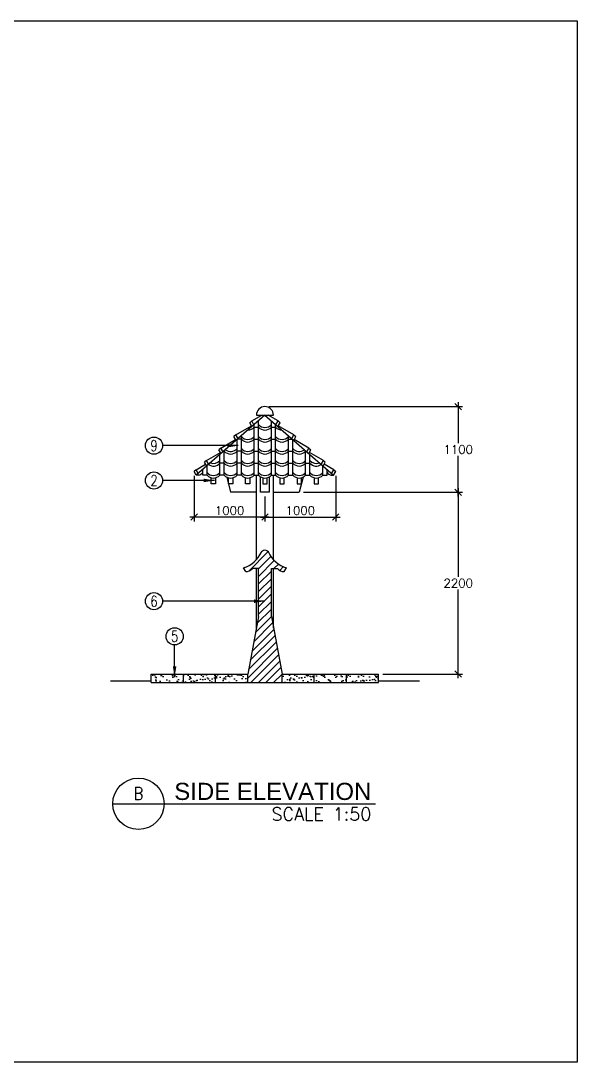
# Model space of a CAD drawing. Extents: x 0 to 17250, y 0 to 12150.
# Drawn here: x 10763 to 17250, y 0 to 12150 of the extents above; entities that cross this region are included whole.
import ezdxf
from ezdxf.enums import TextEntityAlignment as Align

# ---------------------------------------------------------------- set-up
doc = ezdxf.new("R2010")
doc.units = 0
doc.header["$LTSCALE"] = 10
doc.header["$MEASUREMENT"] = 0
doc.header["$PDMODE"] = 34
doc.header["$PDSIZE"] = -10
doc.layers.get('0').update_dxf_attribs({"linetype": 'CONTINUOUS'})
doc.layers.get('DEFPOINTS').update_dxf_attribs({"linetype": 'CONTINUOUS'})
for name, color, linetype in [('AC-DETL-01', 7, 'CONTINUOUS'), ('AC-DETL-02', 2, 'CONTINUOUS'), ('AC-DETL-03', 2, 'CONTINUOUS'), ('AC-DETL-04', 3, 'CONTINUOUS'), ('AC-VIEWS', 2, 'CONTINUOUS')]:
    doc.layers.add(name, color=color, linetype=linetype)
doc.styles.add('ARIAL', font='ARIAL.TTF')
doc.styles.add('ROMANS', font='romans')
doc.dimstyles.new('DIM-50', dxfattribs={"dimscale": 50, "dimtxt": 2, "dimasz": 1.5, "dimexe": 1, "dimexo": 1, "dimgap": 0.5, "dimtad": 1, "dimtih": 1, "dimtoh": 1, "dimdec": 0, "dimtxsty": 'ROMANS', "dimblk1": 'OBLIQUE', "dimblk2": 'OBLIQUE', "dimsah": 1, "dimcen": 2, "dimdle": 1, "dimazin": 3, "dimtfac": 0.5, "dimtdec": 4, "dimtofl": 0, "dimtmove": 0, "dimatfit": 3, "dimtolj": 1, "dimtzin": 0})
doc.dimstyles.new('LEAD-50', dxfattribs={"dimscale": 50, "dimtxt": 2, "dimasz": 2.5, "dimexe": 1, "dimexo": 1, "dimgap": 0.5, "dimtad": 1, "dimtih": 1, "dimtoh": 1, "dimdec": 0, "dimtxsty": 'ROMANS', "dimcen": 2, "dimazin": 3, "dimtfac": 0.5, "dimtdec": 4, "dimtofl": 0, "dimtmove": 0, "dimatfit": 3, "dimtolj": 1, "dimtzin": 0})
pattern_1 = [(37.5, (848.45, 2362.04), (-3.14967, 96.3412), [0, -76, 0, -85, 0, -81.25]), (7.5, (848.45, 2362.04), (88.4888, 141.1073), [0, -41, 0, -68.5, 0, -26.25]), (327.5, (786.95, 2362.04), (155.7071, 0.28295), [0, -25, 0, -90, 0, -117.5]), (317.5, (786.95, 2362.04), (150.3063, 43.8838), [0, -12.5, 0, -59, 0, -67.5])]

# ---------------------------------------------------------------- blocks, each defined once
blk = doc.blocks.new('AC-CALLOUT')
at = {"color": 0}
blk.add_line((-6, 0), (6, 0), dxfattribs=at)
blk.add_circle((0, 0), 6, dxfattribs=at)
blk = doc.blocks.new('_OBLIQUE')
at = {"color": 0, "linetype": 'BYBLOCK'}
blk.add_line((-0.5, -0.5), (0.5, 0.5), dxfattribs=at)
blk = doc.blocks.new('*D16')
at = {"color": 0, "linetype": 'BYBLOCK'}
for p, q in [((12784, 6843), (12784, 6310)), ((13609, 6599), (13609, 6310)), ((13659, 6360), (12734, 6360))]:
    blk.add_line(p, q, dxfattribs=at)
at = {"layer": 'DEFPOINTS', "color": 0, "linetype": 'BYBLOCK'}
for p in [(12784, 6893), (13609, 6649), (12784, 6360)]:
    blk.add_point(p, dxfattribs=at)
at = {"color": 0, "linetype": 'BYBLOCK', "xscale": 75, "yscale": 75, "zscale": 75, "rotation": 180}
blk.add_blockref('_OBLIQUE', (12784, 6360), dxfattribs=at)
at = {"color": 0, "linetype": 'BYBLOCK', "xscale": 75, "yscale": 75, "zscale": 75}
blk.add_blockref('_OBLIQUE', (13609, 6360), dxfattribs=at)
at = {"color": 0, "linetype": 'BYBLOCK', "insert": (13197, 6435), "char_height": 100, "attachment_point": 5, "style": 'ROMANS'}
blk.add_mtext('\\A1;1000', dxfattribs=at)
blk = doc.blocks.new('*D17')
at = {"color": 0, "linetype": 'BYBLOCK'}
for p, q in [((14435, 6843), (14435, 6310)), ((13609, 6599), (13609, 6310)), ((13559, 6360), (14485, 6360))]:
    blk.add_line(p, q, dxfattribs=at)
at = {"layer": 'DEFPOINTS', "color": 0, "linetype": 'BYBLOCK'}
for p in [(14435, 6893), (13609, 6649), (14435, 6360)]:
    blk.add_point(p, dxfattribs=at)
at = {"color": 0, "linetype": 'BYBLOCK', "xscale": 75, "yscale": 75, "zscale": 75, "rotation": 180}
blk.add_blockref('_OBLIQUE', (13609, 6360), dxfattribs=at)
at = {"color": 0, "linetype": 'BYBLOCK', "xscale": 75, "yscale": 75, "zscale": 75}
blk.add_blockref('_OBLIQUE', (14435, 6360), dxfattribs=at)
at = {"color": 0, "linetype": 'BYBLOCK', "insert": (14022, 6435), "char_height": 100, "attachment_point": 5, "style": 'ROMANS'}
blk.add_mtext('\\A1;1000', dxfattribs=at)
blk = doc.blocks.new('*D19')
at = {"color": 0, "linetype": 'BYBLOCK'}
for p, q in [((15863, 6699), (15863, 5664)), ((14059, 6649), (15913, 6649)), ((15863, 4479), (15863, 5514)), ((14984, 4529), (15913, 4529))]:
    blk.add_line(p, q, dxfattribs=at)
at = {"layer": 'DEFPOINTS', "color": 0, "linetype": 'BYBLOCK'}
for p in [(14009, 6649), (14934, 4529), (15863, 4529)]:
    blk.add_point(p, dxfattribs=at)
at = {"color": 0, "linetype": 'BYBLOCK', "xscale": 75, "yscale": 75, "zscale": 75}
for p, rotation in [((15863, 6649), 90), ((15863, 4529), 270)]:
    blk.add_blockref('_OBLIQUE', p, dxfattribs=dict(at, rotation=rotation))
at = {"color": 0, "linetype": 'BYBLOCK', "insert": (15863, 5589), "char_height": 100, "attachment_point": 5, "style": 'ROMANS'}
blk.add_mtext('\\A1;2200', dxfattribs=at)
blk = doc.blocks.new('*D18')
at = {"color": 0, "linetype": 'BYBLOCK'}
for p, q in [((15863, 7699), (15863, 7224)), ((13659, 7649), (15913, 7649)), ((15863, 6599), (15863, 7074)), ((14059, 6649), (15913, 6649))]:
    blk.add_line(p, q, dxfattribs=at)
at = {"layer": 'DEFPOINTS', "color": 0, "linetype": 'BYBLOCK'}
for p in [(13609, 7649), (14009, 6649), (15863, 6649)]:
    blk.add_point(p, dxfattribs=at)
at = {"color": 0, "linetype": 'BYBLOCK', "xscale": 75, "yscale": 75, "zscale": 75}
for p, rotation in [((15863, 7649), 90), ((15863, 6649), 270)]:
    blk.add_blockref('_OBLIQUE', p, dxfattribs=dict(at, rotation=rotation))
at = {"color": 0, "linetype": 'BYBLOCK', "insert": (15863, 7149), "char_height": 100, "attachment_point": 5, "style": 'ROMANS'}
blk.add_mtext('\\A1;1100', dxfattribs=at)
blk = doc.blocks.new('AC-CNOTE')
at = {"color": 0}
blk.add_circle((0, 0), 2, dxfattribs=at)

msp = doc.modelspace()

# ---------------------------------------------------------------- hatches: boundary and pattern name
at = {"layer": 'AC-DETL-02'}
h = msp.add_hatch(dxfattribs=at)
h.set_pattern_fill('ANSI31', color=256, scale=500, style=0)
h.paths.add_polyline_path([(13684.3, 5758.7), (13756.1, 5758.7, 0.2223793), (13833.9, 5724.9), (13859.3, 5769.1, -0.2199163), (13651.2, 5951.2, 0.5399017), (13567.5, 5951.2, -0.2199163), (13359.3, 5769.1), (13384.8, 5724.9, 0.2223793), (13462.6, 5758.7), (13534.3, 5758.7), (13534.3, 5198.8), (13409.3, 4528.8), (13409.3, 4428.8), (13809.3, 4428.8), (13809.3, 4528.8), (13684.3, 5198.8)])
h = msp.add_hatch(dxfattribs=at)
h.set_pattern_fill('AR-SAND', color=256, scale=50, style=0)
h.set_pattern_definition(pattern_1)
h.paths.add_polyline_path([(12659.3, 4428.8), (12659.3, 4528.8), (12284.3, 4528.8), (12284.3, 4428.8)])
h.paths.add_polyline_path([(12659.3, 4528.8), (12659.3, 4428.8), (13034.3, 4428.8), (13034.3, 4528.8)])
h.paths.add_polyline_path([(13034.3, 4528.8), (13034.3, 4428.8), (13409.3, 4428.8), (13409.3, 4528.8)])
h = msp.add_hatch(dxfattribs=at)
h.set_pattern_fill('AR-SAND', color=256, scale=50, style=0)
h.set_pattern_definition(pattern_1)
h.paths.add_polyline_path([(14184.3, 4428.8), (14184.3, 4528.8), (13809.3, 4528.8), (13809.3, 4428.8)])
h.paths.add_polyline_path([(14559.3, 4428.8), (14559.3, 4528.8), (14184.3, 4528.8), (14184.3, 4428.8)])
h.paths.add_polyline_path([(14559.3, 4528.8), (14559.3, 4428.8), (14934.3, 4428.8), (14934.3, 4528.8)])

# ---------------------------------------------------------------- linework, layer by layer
at = {"layer": 'AC-DETL-01'}
for p, q in [((13509.3, 7548.8), (13709.3, 7548.8)), ((13509.3, 5862.5), (13509.3, 6848.8)), ((13709.3, 5862.5), (13709.3, 6848.8)), ((13509.3, 6648.8), (13209.3, 6648.8)), ((13709.3, 6648.8), (14009.3, 6648.8)), ((13384.8, 5724.9), (13359.3, 5769.1)), ((13534.3, 5758.7), (13462.6, 5758.7)), ((13509.3, 5064.8), (13509.3, 5758.7)), ((13534.3, 5198.8), (13534.3, 5758.7)), ((13684.3, 5198.8), (13684.3, 5758.7)), ((13684.3, 5758.7), (13756.1, 5758.7)), ((13709.3, 5064.8), (13709.3, 5758.7)), ((13833.9, 5724.9), (13859.3, 5769.1)), ((13534.3, 5198.8), (13409.3, 4528.8)), ((13684.3, 5198.8), (13809.3, 4528.8)), ((12284.3, 4528.8), (13409.3, 4528.8)), ((12284.3, 4428.8), (12284.3, 4528.8)), ((12659.3, 4428.8), (12659.3, 4528.8)), ((13034.3, 4428.8), (13034.3, 4528.8)), ((13409.3, 4428.8), (13409.3, 4528.8)), ((13809.3, 4428.8), (13809.3, 4528.8)), ((13809.3, 4528.8), (14934.3, 4528.8)), ((14184.3, 4428.8), (14184.3, 4528.8)), ((14559.3, 4428.8), (14559.3, 4528.8)), ((14934.3, 4428.8), (14934.3, 4528.8))]:
    msp.add_line(p, q, dxfattribs=at)
at = {"layer": 'AC-DETL-01', "color": 6}
for p, q in [((11807.5, 4448.8), (12284.3, 4448.8)), ((12284.3, 4428.8), (14934.3, 4428.8)), ((14934.3, 4448.8), (15411.2, 4448.8))]:
    msp.add_line(p, q, dxfattribs=at)
at = {"layer": 'AC-DETL-01', "flags": 128}
for points in [[(13165.2, 6825.2), (13209.3, 6648.8)], [(13659.3, 6828.3), (13659.3, 6648.8), (13559.3, 6648.8), (13559.3, 6828.3)], [(14053.4, 6825.2), (14009.3, 6648.8)]]:
    msp.add_lwpolyline(points, dxfattribs=at)
at = {"layer": 'AC-DETL-01'}
for centre, radius, start, end in [((13609.3, 7548.8), 100, 0, 180), ((13609.3, 5923.8), 50, 17.18561, 162.81439), ((13266.4, 6085.4), 329.7, 286.37634, 335.98772), ((13952.3, 6085.4), 329.7, 204.01228, 253.62366), ((13387.6, 5824.9), 100, 268.44085, 318.59038), ((13831.1, 5824.9), 100, 221.40962, 271.55915)]:
    msp.add_arc(centre, radius, start, end, dxfattribs=at)
at = {"layer": 'AC-DETL-02'}
for p, q in [((13609.3, 7548.8), (12809.3, 6848.8)), ((13455.9, 7481), (13573.4, 7548.8)), ((13609.3, 7548.8), (14409.3, 6848.8)), ((13762.7, 7481), (13645.3, 7548.8)), ((13271, 7319.2), (13453.8, 7424.7)), ((13455.9, 7481), (13432.9, 7460.9)), ((13458.4, 7416.7), (13432.9, 7460.9)), ((13481.4, 7436.9), (13455.9, 7481)), ((13484.3, 6848.8), (13484.3, 7439.4)), ((13534.3, 6848.8), (13534.3, 7483.2)), ((13684.3, 6848.8), (13684.3, 7483.2)), ((13734.3, 6848.8), (13734.3, 7439.4)), ((13737.3, 7436.9), (13762.7, 7481)), ((13760.3, 7416.7), (13785.8, 7460.9)), ((13762.7, 7481), (13785.8, 7460.9)), ((13947.7, 7319.2), (13764.9, 7424.7)), ((13271, 7319.2), (13248, 7299)), ((13273.5, 7254.9), (13248, 7299)), ((13296.5, 7275), (13271, 7319.2)), ((13334.3, 6848.8), (13334.3, 7308.2)), ((13484.3, 7408.8), (13534.3, 7408.8)), ((13684.3, 7408.8), (13734.3, 7408.8)), ((13884.3, 6848.8), (13884.3, 7308.2)), ((13922.2, 7275), (13947.7, 7319.2)), ((13945.2, 7254.9), (13970.7, 7299)), ((13947.7, 7319.2), (13970.7, 7299)), ((13095.6, 7165.7), (13267.6, 7265)), ((13284.3, 6848.8), (13284.3, 7264.4)), ((13334.3, 7268.8), (13289.3, 7268.8)), ((13484.3, 7268.8), (13534.3, 7268.8)), ((13684.3, 7268.8), (13734.3, 7268.8)), ((13884.3, 7268.8), (13929.3, 7268.8)), ((13934.3, 6848.8), (13934.3, 7264.4)), ((14123.1, 7165.7), (13951.1, 7265)), ((12928.2, 7019.2), (13091.2, 7113.3)), ((13095.6, 7165.7), (13072.6, 7145.5)), ((13098, 7101.4), (13072.6, 7145.5)), ((13084.3, 6848.8), (13084.3, 7089.4)), ((13121.1, 7121.5), (13095.6, 7165.7)), ((13134.3, 6848.8), (13134.3, 7133.2)), ((13334.3, 7128.8), (13284.3, 7128.8)), ((13484.3, 7128.8), (13534.3, 7128.8)), ((13684.3, 7128.8), (13734.3, 7128.8)), ((13884.3, 7128.8), (13934.3, 7128.8)), ((14084.3, 6848.8), (14084.3, 7133.2)), ((14084.3, 7128.8), (14089.3, 7128.8)), ((14097.6, 7121.5), (14123.1, 7165.7)), ((14120.7, 7101.4), (14146.1, 7145.5)), ((14123.1, 7165.7), (14146.1, 7145.5)), ((14290.5, 7019.2), (14127.5, 7113.3)), ((14134.3, 6848.8), (14134.3, 7089.4)), ((12806.9, 6913.1), (12917.9, 6977.2)), ((12928.2, 7019.2), (12905.2, 6999.1)), ((12930.7, 6955), (12905.2, 6999.1)), ((12953.7, 6975.1), (12928.2, 7019.2)), ((12934.3, 6848.8), (12934.3, 6958.2)), ((13134.3, 6988.8), (13084.3, 6988.8)), ((13334.3, 6988.8), (13284.3, 6988.8)), ((13484.3, 6988.8), (13534.3, 6988.8)), ((13684.3, 6988.8), (13734.3, 6988.8)), ((13884.3, 6988.8), (13934.3, 6988.8)), ((14084.3, 6988.8), (14134.3, 6988.8)), ((14265, 6975.1), (14290.5, 7019.2)), ((14284.3, 6848.8), (14284.3, 6958.2)), ((14288, 6955), (14313.5, 6999.1)), ((14290.5, 7019.2), (14313.5, 6999.1)), ((14411.8, 6913.1), (14300.8, 6977.2)), ((12806.9, 6913.1), (12783.9, 6892.9)), ((12809.3, 6848.8), (12783.9, 6892.9)), ((12832.4, 6868.9), (12806.9, 6913.1)), ((12836.9, 6848.8), (12809.3, 6848.8)), ((12884.3, 6848.8), (12884.3, 6914.4)), ((12934.3, 6848.8), (12884.3, 6848.8)), ((13134.3, 6848.8), (13084.3, 6848.8)), ((13334.3, 6848.8), (13284.3, 6848.8)), ((13484.3, 6848.8), (13534.3, 6848.8)), ((13684.3, 6848.8), (13734.3, 6848.8)), ((13884.3, 6848.8), (13934.3, 6848.8)), ((14084.3, 6848.8), (14134.3, 6848.8)), ((14284.3, 6848.8), (14334.3, 6848.8)), ((14334.3, 6848.8), (14334.3, 6914.4)), ((14381.8, 6848.8), (14409.3, 6848.8)), ((14386.3, 6868.9), (14411.8, 6913.1)), ((14409.3, 6848.8), (14434.8, 6892.9)), ((14411.8, 6913.1), (14434.8, 6892.9))]:
    msp.add_line(p, q, dxfattribs=at)
at = {"layer": 'AC-DETL-02', "flags": 128}
for points in [[(13034.3, 6818.1), (13034.3, 6748.8), (12984.3, 6748.8), (12984.3, 6818.1)], [(13234.3, 6818.1), (13234.3, 6748.8), (13184.3, 6748.8), (13184.3, 6818.1)], [(13434.3, 6818.1), (13434.3, 6748.8), (13384.3, 6748.8), (13384.3, 6818.1)], [(13584.3, 6818.1), (13584.3, 6748.8), (13634.3, 6748.8), (13634.3, 6818.1)], [(13784.3, 6818.1), (13784.3, 6748.8), (13834.3, 6748.8), (13834.3, 6818.1)], [(13984.3, 6818.1), (13984.3, 6748.8), (14034.3, 6748.8), (14034.3, 6818.1)], [(14184.3, 6818.1), (14184.3, 6748.8), (14234.3, 6748.8), (14234.3, 6818.1)]]:
    msp.add_lwpolyline(points, dxfattribs=at)
at = {"layer": 'AC-DETL-02'}
for centre, start, end in [((13609.3, 7504.9), 221.40962, 318.59038), ((13809.3, 7504.9), 221.40962, 238.0779), ((13409.3, 7364.9), 221.40962, 318.59038), ((13409.3, 7474.9), 270.75466, 318.59038), ((13609.3, 7474.9), 221.40962, 318.59038), ((13609.3, 7364.9), 221.40962, 318.59038), ((13809.3, 7474.9), 221.40962, 269.24534), ((13809.3, 7364.9), 221.40962, 318.59038), ((13409.3, 7334.9), 221.40962, 318.59038), ((13609.3, 7334.9), 221.40962, 318.59038), ((13809.3, 7334.9), 221.40962, 318.59038), ((13209.3, 7194.9), 221.40962, 318.59038), ((13209.3, 7224.9), 232.53301, 318.59038), ((13409.3, 7224.9), 221.40962, 318.59038), ((13409.3, 7194.9), 221.40962, 318.59038), ((13609.3, 7224.9), 221.40962, 318.59038), ((13609.3, 7194.9), 221.40962, 318.59038), ((13809.3, 7224.9), 221.40962, 318.59038), ((13809.3, 7194.9), 221.40962, 318.59038), ((14009.3, 7224.9), 221.40962, 307.46699), ((14009.3, 7194.9), 221.40962, 318.59038), ((13009.3, 7054.9), 234.74105, 318.59038), ((13009.3, 7084.9), 248.58296, 318.59038), ((13209.3, 7084.9), 221.40962, 318.59038), ((13209.3, 7054.9), 221.40962, 318.59038), ((13409.3, 7084.9), 221.40962, 318.59038), ((13409.3, 7054.9), 221.40962, 318.59038), ((13609.3, 7084.9), 221.40962, 318.59038), ((13609.3, 7054.9), 221.40962, 318.59038), ((13809.3, 7084.9), 221.40962, 318.59038), ((13809.3, 7054.9), 221.40962, 318.59038), ((14009.3, 7084.9), 221.40962, 318.59038), ((14009.3, 7054.9), 221.40962, 318.59038), ((14209.3, 7084.9), 221.40962, 291.41704), ((14209.3, 7054.9), 221.40962, 305.25895), ((12809.3, 6944.9), 285.96335, 318.59038), ((13009.3, 6944.9), 221.40962, 318.59038), ((13009.3, 6914.9), 221.40962, 318.59038), ((13209.3, 6944.9), 221.40962, 318.59038), ((13209.3, 6914.9), 221.40962, 318.59038), ((13409.3, 6944.9), 221.40962, 318.59038), ((13409.3, 6914.9), 221.40962, 318.59038), ((13609.3, 6944.9), 221.40962, 318.59038), ((13609.3, 6914.9), 221.40962, 318.59038), ((13809.3, 6944.9), 221.40962, 318.59038), ((13809.3, 6914.9), 221.40962, 318.59038), ((14009.3, 6944.9), 221.40962, 318.59038), ((14009.3, 6914.9), 221.40962, 318.59038), ((14209.3, 6944.9), 221.40962, 318.59038), ((14209.3, 6914.9), 221.40962, 318.59038), ((14409.3, 6944.9), 221.40962, 254.03665)]:
    msp.add_arc(centre, 100, start, end, dxfattribs=at)
at = {"layer": 'AC-DETL-04', "color": 6}
msp.add_line((12434.2, 3014.5), (14900, 3014.5), dxfattribs=at)
at = {"layer": 'AC-VIEWS'}
msp.add_lwpolyline([(0, 12150), (17250, 12150), (17250, 0), (0, 0)], close=True, dxfattribs=at)

# ---------------------------------------------------------------- block references
at = {"layer": 'AC-DETL-04'}
ref = msp.add_blockref('AC-CNOTE', (12315.6, 7193.3), dxfattribs=dict(at, xscale=50, yscale=50, zscale=50))
ref.add_attrib('NO', '9', dxfattribs={"layer": '0', "color": 0, "height": 125, "style": 'ROMANS', "width": 0.75}).set_placement((12315.6, 7193.3), align=Align.MIDDLE_CENTER)
ref = msp.add_blockref('AC-CNOTE', (12315.6, 6787.4), dxfattribs=dict(at, xscale=50, yscale=50, zscale=50))
ref.add_attrib('NO', '2', dxfattribs={"layer": '0', "color": 0, "height": 125, "style": 'ROMANS', "width": 0.75}).set_placement((12315.6, 6787.4), align=Align.MIDDLE_CENTER)
ref = msp.add_blockref('AC-CNOTE', (12315.6, 5378.5), dxfattribs=dict(at, xscale=50, yscale=50, zscale=50))
ref.add_attrib('NO', '6', dxfattribs={"layer": '0', "color": 0, "height": 125, "style": 'ROMANS', "width": 0.75}).set_placement((12315.6, 5378.5), align=Align.MIDDLE_CENTER)
ref = msp.add_blockref('AC-CNOTE', (12556.4, 4968.4), dxfattribs=dict(at, xscale=50, yscale=50, zscale=50))
ref.add_attrib('NO', '5', dxfattribs={"layer": '0', "color": 0, "height": 125, "style": 'ROMANS', "width": 0.75}).set_placement((12556.4, 4968.4), align=Align.MIDDLE_CENTER)
at = {"layer": 'AC-DETL-04', "color": 6}
ref = msp.add_blockref('AC-CALLOUT', (12134.2, 3014.5), dxfattribs=dict(at, xscale=50, yscale=50, zscale=50))
ref.add_attrib('NO.1', 'B', dxfattribs={"layer": '0', "color": 0, "height": 150, "style": 'ROMANS', "width": 0.8}).set_placement((12134.2, 3134.5), align=Align.MIDDLE_CENTER)

# ---------------------------------------------------------------- texts
at = {"layer": 'AC-DETL-04', "color": 6, "style": 'ARIAL'}
msp.add_text('SIDE ELEVATION', height=200, dxfattribs=at).set_placement((14850, 3059.5), align=Align.RIGHT)
at = {"layer": 'AC-DETL-04', "color": 7, "style": 'ROMANS'}
msp.add_text('SCALE 1:50', height=150, dxfattribs=at).set_placement((14850, 2819.5), align=Align.RIGHT)

# ---------------------------------------------------------------- dimensions: what is measured, and where the dimension line sits
at = {"layer": 'AC-DETL-03'}
for base, p1, p2, text, picture, middle in [((15862.7, 6648.8), (13609.3, 7648.8), (14009.3, 6648.8), '1100', '*D18', (15862.7, 7148.8)), ((15862.7, 4528.8), (14009.3, 6648.8), (14934.3, 4528.8), '2200', '*D19', (15862.7, 5588.8))]:
    dim = msp.add_linear_dim(base=base, p1=p1, p2=p2, angle=90, text=text, dimstyle='DIM-50', dxfattribs=at)
    dim.commit()
    dim.dimension.update_dxf_attribs({"geometry": picture, "text_midpoint": middle})
for base, p2, picture, middle in [((12783.9, 6360), (12783.9, 6892.9), '*D16', (13196.6, 6435)), ((14434.8, 6360), (14434.8, 6892.9), '*D17', (14022.1, 6435))]:
    dim = msp.add_linear_dim(base=base, p1=(13609.3, 6648.8), p2=p2, text='1000', dimstyle='DIM-50', dxfattribs=at)
    dim.commit()
    dim.dimension.update_dxf_attribs({"geometry": picture, "text_midpoint": middle})

# ---------------------------------------------------------------- leaders
at = {"layer": 'AC-DETL-04'}
for points in [[(13295.6, 7193.3), (12415.6, 7193.3)], [(13020.5, 6787.4), (12415.6, 6787.4)], [(13608.4, 5378.5), (12415.6, 5378.5)], [(12556.4, 4492.3), (12556.4, 4868.4)]]:
    msp.add_leader(points, dimstyle='LEAD-50', dxfattribs=at)

doc.saveas('drawing.dxf')
